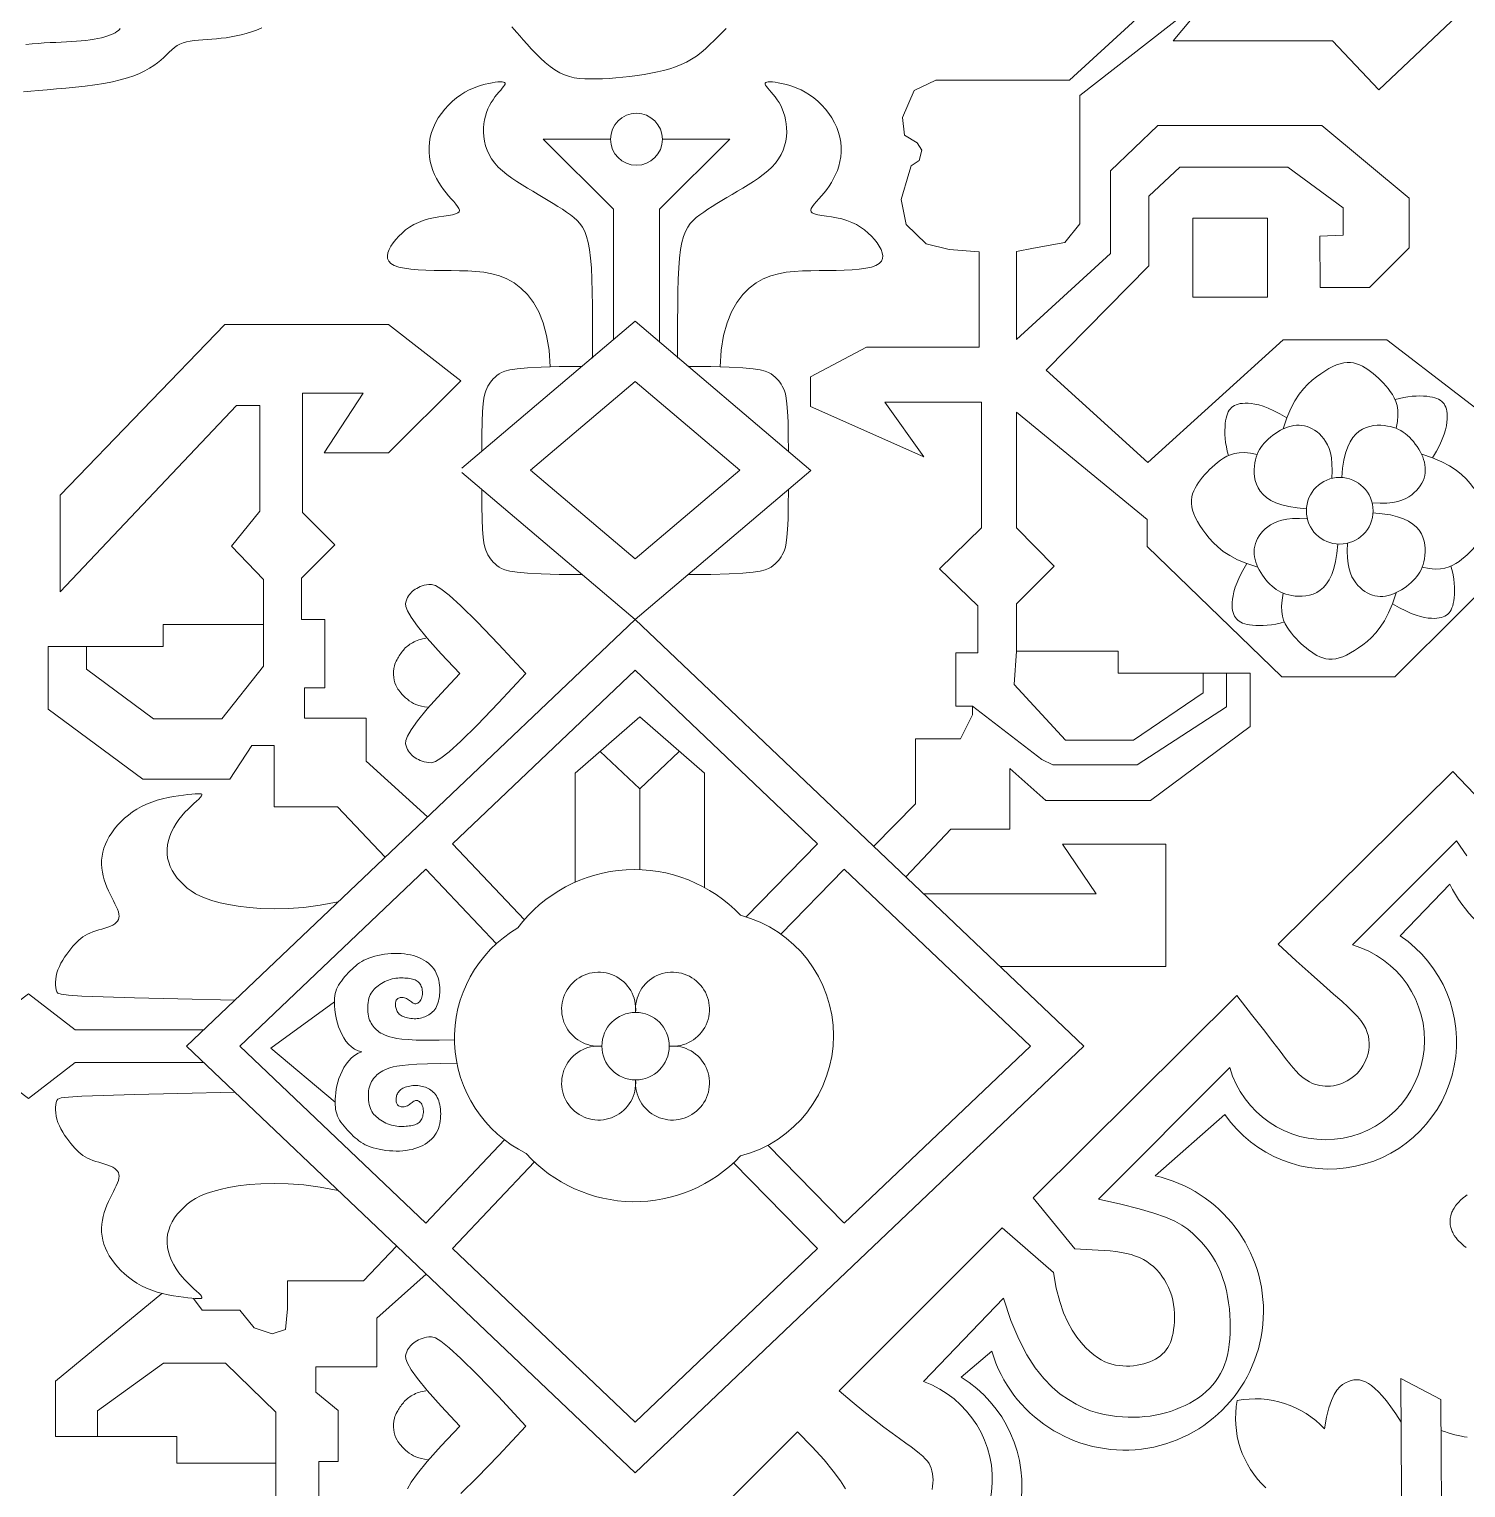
# Model space of a CAD drawing. Header units: inches. Extents: x -813 to 82, y -70 to 268.
# Drawn here: x -42.58 to -20.35, y 134.72 to 157.28 of the extents above; entities that cross this region are included whole.
import ezdxf

# ---------------------------------------------------------------- set-up
doc = ezdxf.new("R2010")
doc.units = ezdxf.units.IN
doc.header["$MEASUREMENT"] = 0
for name, color, linetype, lineweight, true_color in [('Black', 7, 'Continuous', 0, 0x000000), ('Blue', 7, 'Continuous', 0, 0x1081b2), ('Brown', 7, 'Continuous', 0, 0x653e10), ('Grey', 7, 'Continuous', 0, 0x58676a), ('Layak Architect', 1, 'Continuous', 5, 0xff0000), ('Lines', 1, 'Continuous', 5, 0xff0000), ('Pink', 7, 'Continuous', 0, 0xf3b0d0), ('White', 7, 'Continuous', 0, 0xffffff)]:
    doc.layers.add(name, color=color, linetype=linetype, lineweight=lineweight, true_color=true_color)
doc.layers.add('Rugs', color=201, linetype='Continuous')

# ---------------------------------------------------------------- blocks, each defined once
blk = doc.blocks.new('*U12')
at = {"layer": 'Lines'}
blk.add_arc((0, 0), 20.1, 355.08994, 274.91003, dxfattribs=at)
blk = doc.blocks.new('*U13')
at = {"layer": 'Layak Architect', "color": 0, "linetype": 'ByBlock', "lineweight": -2, "transparency": 16777216}
blk.add_blockref('*U12', (6003767755.728016, 3337139149.814238), dxfattribs=at)
for p, rotation in [((6003767795.786691, 3337139149.814237), 270), ((6003767755.728015, 3337139109.755563), 90), ((6003767795.78669, 3337139109.755562), 180)]:
    blk.add_blockref('*U12', p, dxfattribs=dict(at, rotation=rotation))
blk = doc.blocks.new('*U14')
at = {"layer": 'Brown'}
blk.add_lwpolyline([(-20.95, -6.2), (-21.13, -1.91), (-21.04, 1.79), (-20.72, 4.97), (-20.19, 7.7), (-19.48, 10.03), (-18.62, 12.03), (-17.63, 13.77), (-16.56, 15.3), (-15.41, 16.68), (-14.21, 17.92), (-12.95, 19.02), (-11.65, 19.97), (-10.31, 20.79), (-8.94, 21.45), (-7.55, 21.98), (-6.13, 22.35), (-4.7, 22.59), (-3.26, 22.68), (-1.81, 22.64), (-0.36, 22.47), (1.09, 22.18), (2.54, 21.77), (3.99, 21.25), (5.43, 20.63), (6.86, 19.91), (8.27, 19.1), (9.64, 18.21), (10.98, 17.26), (12.26, 16.25), (13.47, 15.19), (14.61, 14.09), (15.66, 12.97), (16.62, 11.83), (17.48, 10.66), (18.24, 9.45), (18.92, 8.17), (19.5, 6.83), (20, 5.39), (20.42, 3.86), (20.75, 2.2), (21, 0.43), (21.13, -1.45), (21.13, -3.39), (20.95, -5.38), (20.56, -7.39), (19.94, -9.38), (19.05, -11.32), (17.87, -13.19), (16.35, -14.96), (14.45, -16.6), (12.14, -18.1), (9.37, -19.43), (6.09, -20.57), (2.27, -21.51), (-2.15, -22.22), (-7.2, -22.68)], dxfattribs=at)
blk = doc.blocks.new('*U15')
at = {"layer": 'Brown', "color": 0, "linetype": 'ByBlock', "lineweight": -2, "transparency": 16777216}
for p, rotation in [((6003768042.470271, 3337139537.250885), 90.00000000000001), ((6003768040.986018, 3337139488.212364), 180), ((6003768090.024539, 3337139486.728111), 270)]:
    blk.add_blockref('*U14', p, dxfattribs=dict(at, rotation=rotation))
blk.add_blockref('*U14', (6003768091.508792, 3337139535.766633), dxfattribs=at)
blk = doc.blocks.new('*U18')
at = {"layer": 'Brown'}
blk.add_lwpolyline([(-17.75, 30.14), (-14.02, 30.84), (-10.75, 31.13), (-7.89, 31.04), (-5.38, 30.65), (-3.16, 29.99), (-1.19, 29.12), (0.6, 28.1), (2.27, 26.97), (3.85, 25.78), (5.36, 24.54), (6.8, 23.26), (8.17, 21.94), (9.48, 20.58), (10.73, 19.19), (11.91, 17.77), (13.03, 16.33), (14.1, 14.87), (15.08, 13.38), (15.96, 11.87), (16.71, 10.31), (17.31, 8.71), (17.74, 7.06), (17.98, 5.35), (17.99, 3.57), (17.77, 1.73), (17.32, -0.18), (16.64, -2.16), (15.74, -4.2), (14.64, -6.31), (13.34, -8.48), (11.85, -10.71), (10.18, -13), (8.32, -15.35), (6.19, -17.73), (3.68, -20.11), (0.7, -22.47), (-2.86, -24.78), (-7.09, -27.01), (-12.1, -29.13), (-17.99, -31.13)], dxfattribs=at)
blk = doc.blocks.new('*U4')
at = {"layer": 'Brown', "color": 0, "linetype": 'ByBlock', "lineweight": -2, "transparency": 16777216}
for p, rotation in [((6003768065.780017, 3337139574.503247), 90.00000000000001), ((6003768003.733656, 3337139511.52211), 180), ((6003768066.714793, 3337139449.475749), 270)]:
    blk.add_blockref('*U18', p, dxfattribs=dict(at, rotation=rotation))
blk.add_blockref('*U18', (6003768128.761154, 3337139512.456886), dxfattribs=at)
blk = doc.blocks.new('*U16')
at = {"layer": 'Brown'}
blk.add_lwpolyline([(-6.22, -16.82), (-8.39, -13.06), (-10.13, -9.69), (-11.48, -6.66), (-12.5, -3.96), (-13.22, -1.55), (-13.71, 0.61), (-14, 2.54), (-14.14, 4.27), (-14.17, 5.84), (-14.11, 7.26), (-13.95, 8.54), (-13.7, 9.69), (-13.36, 10.72), (-12.93, 11.64), (-12.42, 12.47), (-11.82, 13.21), (-11.15, 13.88), (-10.38, 14.47), (-9.51, 15), (-8.51, 15.45), (-7.39, 15.84), (-6.12, 16.17), (-4.69, 16.43), (-3.09, 16.63), (-1.31, 16.76), (0.63, 16.82), (2.71, 16.79), (4.89, 16.66), (7.15, 16.42), (9.47, 16.04), (11.82, 15.53), (14.17, 14.85)], dxfattribs=at)
blk = doc.blocks.new('*U17')
at = {"layer": 'Brown', "color": 0, "linetype": 'ByBlock', "lineweight": -2, "transparency": 16777216}
blk.add_blockref('*U16', (6003768022.052, 3337139557.478281), dxfattribs=at)
for p, rotation in [((6003768111.736188, 3337139556.184903), 270), ((6003768020.758621, 3337139467.794093), 89.99999999999999), ((6003768110.44281, 3337139466.500715), 180)]:
    blk.add_blockref('*U16', p, dxfattribs=dict(at, rotation=rotation))
blk = doc.blocks.new('C3')
at = {"layer": 'Black'}
for points in [[(491.35, 3871.94), (499.65, 3877.63)], [(739.6, 3626.1), (751.66, 3630.17), (761.87, 3634.45), (770.4, 3638.87), (777.46, 3643.39), (783.22, 3647.95), (787.88, 3652.5), (791.63, 3656.98), (794.65, 3661.33), (797.12, 3665.53), (799.11, 3669.55), (800.67, 3673.42), (801.86, 3677.14), (802.73, 3680.73), (803.34, 3684.18), (803.74, 3687.52), (803.99, 3690.76), (804.12, 3693.89), (804.16, 3696.94), (804.08, 3699.91), (803.88, 3702.81), (803.57, 3705.66), (803.14, 3708.47), (802.58, 3711.25), (801.88, 3714), (801.05, 3716.73), (800.09, 3719.44), (799.01, 3722.1), (797.81, 3724.7), (796.5, 3727.21), (795.09, 3729.63), (793.59, 3731.93), (791.99, 3734.09), (790.32, 3736.11), (788.55, 3737.98), (786.7, 3739.7), (784.74, 3741.27), (782.67, 3742.69), (780.48, 3743.97), (778.17, 3745.1), (775.73, 3746.09), (773.16, 3746.94), (770.46, 3747.65), (767.65, 3748.23), (764.72, 3748.67), (761.7, 3748.99), (758.58, 3749.18), (755.39, 3749.25), (752.13, 3749.2), (748.81, 3749.04), (745.45, 3748.75), (742.08, 3748.34), (738.71, 3747.79), (735.37, 3747.1), (732.07, 3746.26), (728.85, 3745.27), (725.72, 3744.11), (722.7, 3742.78), (719.78, 3741.28), (716.98, 3739.62), (714.28, 3737.79), (711.68, 3735.79), (709.18, 3733.63), (706.77, 3731.3), (704.45, 3728.82), (702.21, 3726.12), (700.02, 3722.97), (697.85, 3719.05), (695.65, 3714.08), (693.4, 3707.75), (691.05, 3699.76), (688.56, 3689.82), (685.91, 3677.62)], [(725.7, 3653.19), (734.12, 3654.77), (741.35, 3656.64), (747.5, 3658.74), (752.7, 3661.02), (757.05, 3663.41), (760.69, 3665.85), (763.73, 3668.29), (766.28, 3670.66), (768.45, 3672.93), (770.29, 3675.08), (771.82, 3677.16), (773.07, 3679.16), (774.08, 3681.12), (774.87, 3683.05), (775.47, 3684.98), (775.91, 3686.91), (776.21, 3688.87), (776.4, 3690.84), (776.46, 3692.82), (776.41, 3694.79), (776.26, 3696.73), (776.01, 3698.64), (775.66, 3700.49), (775.22, 3702.29), (774.7, 3704), (774.1, 3705.64), (773.42, 3707.19), (772.66, 3708.66), (771.82, 3710.03), (770.89, 3711.3), (769.89, 3712.46), (768.81, 3713.53), (767.65, 3714.48), (766.4, 3715.33), (765.06, 3716.07), (763.62, 3716.72), (762.07, 3717.28), (760.4, 3717.76), (758.61, 3718.15), (756.68, 3718.47), (754.62, 3718.72), (752.44, 3718.88), (750.17, 3718.94), (747.83, 3718.9), (745.45, 3718.74), (743.05, 3718.45), (740.66, 3718.02), (738.31, 3717.42), (736.01, 3716.67), (733.78, 3715.75), (731.63, 3714.69), (729.57, 3713.49), (727.62, 3712.16), (725.78, 3710.72), (724.07, 3709.18), (722.49, 3707.54), (721.06, 3705.81), (719.78, 3703.98), (718.63, 3702.04), (717.61, 3699.98), (716.72, 3697.76), (715.96, 3695.39), (715.3, 3692.84), (714.76, 3690.1), (714.33, 3687.16), (713.98, 3684.06), (713.71, 3680.85), (713.49, 3677.59), (713.32, 3674.31), (713.18, 3671.06), (713.05, 3667.9), (712.91, 3664.88)], [(233.99, 3454.84), (234.08, 3467.36), (234.33, 3477.17), (234.72, 3484.66), (235.24, 3490.17), (235.85, 3494.1), (236.54, 3496.79), (237.3, 3498.62), (238.09, 3499.97), (238.92, 3501.12), (239.76, 3502.17), (240.65, 3503.11), (241.58, 3503.96), (242.57, 3504.73), (243.61, 3505.44), (244.73, 3506.08), (245.93, 3506.68), (247.26, 3507.24), (248.93, 3507.75), (251.18, 3508.21), (254.29, 3508.61), (258.48, 3508.93), (264.02, 3509.17), (271.16, 3509.33), (280.15, 3509.38)], [(346.95, 3454.84), (346.86, 3467.36), (346.61, 3477.17), (346.22, 3484.66), (345.7, 3490.17), (345.09, 3494.1), (344.39, 3496.79), (343.64, 3498.62), (342.84, 3499.97), (342.02, 3501.12), (341.18, 3502.17), (340.29, 3503.11), (339.36, 3503.96), (338.37, 3504.73), (337.33, 3505.44), (336.21, 3506.08), (335.01, 3506.68), (333.68, 3507.24), (332.01, 3507.75), (329.76, 3508.21), (326.65, 3508.61), (322.46, 3508.93), (316.92, 3509.17), (309.78, 3509.33), (300.79, 3509.38)], [(233.99, 3397.48), (234.08, 3384.96), (234.33, 3375.15), (234.72, 3367.67), (235.24, 3362.15), (235.85, 3358.23), (236.54, 3355.53), (237.3, 3353.7), (238.09, 3352.36), (238.92, 3351.2), (239.76, 3350.16), (240.65, 3349.21), (241.58, 3348.36), (242.57, 3347.59), (243.61, 3346.89), (244.73, 3346.24), (245.93, 3345.64), (247.26, 3345.09), (248.93, 3344.57), (251.18, 3344.11), (254.29, 3343.72), (258.48, 3343.39), (264.02, 3343.15), (271.16, 3343), (280.15, 3342.94)], [(346.95, 3397.48), (346.86, 3384.96), (346.61, 3375.15), (346.22, 3367.67), (345.7, 3362.15), (345.09, 3358.23), (344.39, 3355.53), (343.64, 3353.7), (342.84, 3352.36), (342.02, 3351.2), (341.18, 3350.16), (340.29, 3349.21), (339.36, 3348.36), (338.37, 3347.59), (337.33, 3346.89), (336.21, 3346.24), (335.01, 3345.64), (333.68, 3345.09), (332.01, 3344.57), (329.76, 3344.11), (326.65, 3343.72), (322.46, 3343.39), (316.92, 3343.15), (309.78, 3343), (300.79, 3342.94)]]:
    blk.add_lwpolyline(points, dxfattribs=at)
for centre, radius, start, end in [((599.73, 3800.8), 53.86, 285.8913, 164.15593), ((838.06, 3563.5), 56.57, 289.28753, 160.16934)]:
    blk.add_arc(centre, radius, start, end, dxfattribs=at)
at = {"layer": 'Blue'}
blk.add_line((463.15, 3428.71), (442.9, 3407.25), dxfattribs=at)
blk.add_lwpolyline([(513.86, 3393.67), (454.76, 3393.67), (424.16, 3428.71)], dxfattribs=at)
at = {"layer": 'Brown'}
for points in [[(712.18, 3877.34), (711.14, 3876.08, -0.006385), (710.98, 3875.88), (709.98, 3874.73, -0.014467), (709.59, 3874.3), (708.61, 3873.3, -0.025543), (707.86, 3872.6), (706.89, 3871.79, -0.041072), (705.54, 3870.83), (704.57, 3870.26, -0.060896), (702.33, 3869.28), (701.33, 3868.99, -0.078182), (698.24, 3868.57), (697.2, 3868.59, -0.079892), (694.07, 3869.17), (692.98, 3869.55, -0.06296), (690.73, 3870.69), (689.58, 3871.46, -0.039078), (688.35, 3872.44), (687.14, 3873.56, -0.023897), (686.47, 3874.25), (685.21, 3875.67, -0.015107), (684.82, 3876.13), (683.52, 3877.78, -0.009586)], [(661.08, 3367.06, -0.598581), (538.67, 3362.54, -0.465141), (531.82, 3483.34, -0.773041), (662.44, 3483.34)]]:
    blk.add_lwpolyline(points, format="xyb", dxfattribs=at)
for points in [[(418.43, 3609.35), (447.21, 3646.93), (450.2, 3652.88), (450.2, 3698.69), (418.79, 3747.17), (400.51, 3747.17)], [(400.51, 3734.45), (411.06, 3734.45), (436.78, 3696.62), (436.78, 3659.81), (406.6, 3631.89), (388.56, 3633.1)], [(50.66, 3475.67), (52.75, 3473.47), (54.93, 3471.27), (57.17, 3469.04), (59.4, 3466.76), (61.58, 3464.43), (63.65, 3462.01), (65.57, 3459.48), (67.29, 3456.83), (68.82, 3454.06), (70.18, 3451.15), (71.38, 3448.12), (72.44, 3444.96), (73.38, 3441.67), (74.2, 3438.25), (74.93, 3434.69), (75.58, 3431), (76.15, 3427.22), (76.65, 3423.39), (77.07, 3419.56), (77.41, 3415.77), (77.68, 3412.06), (77.87, 3408.47), (77.99, 3405.06), (78.03, 3401.85), (77.96, 3398.82), (77.74, 3395.94), (77.34, 3393.17), (76.71, 3390.5), (75.82, 3387.87), (74.63, 3385.27), (73.1, 3382.66), (71.21, 3380.02), (69.04, 3377.38), (66.66, 3374.77), (64.15, 3372.23), (61.61, 3369.8), (59.12, 3367.52), (56.76, 3365.43), (54.62, 3363.56), (52.75, 3361.93), (51.14, 3360.5), (49.74, 3359.21)], [(599.49, 3328.13), (599.64, 3319.76), (599.65, 3312.9), (599.53, 3307.35), (599.31, 3302.94), (598.99, 3299.48), (598.61, 3296.78), (598.18, 3294.67), (597.71, 3292.96), (597.24, 3291.48), (596.75, 3290.2), (596.24, 3289.09), (595.71, 3288.11), (595.17, 3287.26), (594.59, 3286.5), (594, 3285.81), (593.37, 3285.17), (592.7, 3284.56), (592, 3283.97), (591.25, 3283.42), (590.45, 3282.92), (589.59, 3282.46), (588.66, 3282.05), (587.67, 3281.71), (586.59, 3281.43), (585.43, 3281.23), (584.21, 3281.1), (582.95, 3281.04), (581.68, 3281.04), (580.41, 3281.11), (579.18, 3281.25), (577.99, 3281.45), (576.89, 3281.71), (575.87, 3282.04), (574.95, 3282.42), (574.1, 3282.86), (573.32, 3283.36), (572.59, 3283.92), (571.91, 3284.53), (571.26, 3285.21), (570.64, 3285.93), (570.03, 3286.72), (569.43, 3287.55), (568.86, 3288.43), (568.32, 3289.35), (567.83, 3290.3), (567.37, 3291.27), (566.98, 3292.27), (566.64, 3293.28), (566.37, 3294.29), (566.16, 3295.32), (566, 3296.33), (565.9, 3297.34), (565.84, 3298.34), (565.82, 3299.32), (565.83, 3300.28), (565.87, 3301.22), (565.94, 3302.12), (566.02, 3302.98), (566.14, 3303.81), (566.28, 3304.6), (566.45, 3305.34), (566.66, 3306.04), (566.9, 3306.7), (567.18, 3307.3), (567.51, 3307.85), (567.87, 3308.35), (568.28, 3308.8), (568.74, 3309.2), (569.24, 3309.56), (569.79, 3309.87), (570.39, 3310.13), (571.05, 3310.35), (571.76, 3310.53), (572.5, 3310.66), (573.28, 3310.74), (574.06, 3310.77), (574.85, 3310.74), (575.61, 3310.64), (576.35, 3310.48), (577.05, 3310.24), (577.69, 3309.94), (578.26, 3309.57), (578.76, 3309.14), (579.17, 3308.68), (579.5, 3308.19), (579.72, 3307.68), (579.84, 3307.16), (579.84, 3306.65), (579.72, 3306.16), (579.49, 3305.68), (579.19, 3305.2), (578.83, 3304.72), (578.44, 3304.24), (578.05, 3303.74), (577.66, 3303.23), (577.32, 3302.69), (577.03, 3302.12), (576.8, 3301.54), (576.63, 3300.94), (576.51, 3300.35), (576.46, 3299.77), (576.46, 3299.21), (576.51, 3298.68), (576.62, 3298.2), (576.79, 3297.77), (577, 3297.39), (577.26, 3297.06), (577.57, 3296.78), (577.92, 3296.55), (578.31, 3296.37), (578.74, 3296.22), (579.21, 3296.12), (579.71, 3296.07), (580.23, 3296.05), (580.78, 3296.07), (581.33, 3296.14), (581.89, 3296.24), (582.45, 3296.39), (583, 3296.58), (583.53, 3296.81), (584.04, 3297.08), (584.52, 3297.4), (584.98, 3297.76), (585.41, 3298.18), (585.81, 3298.64), (586.18, 3299.17), (586.52, 3299.75), (586.83, 3300.4), (587.1, 3301.11), (587.34, 3301.87), (587.54, 3302.68), (587.7, 3303.53), (587.82, 3304.4), (587.9, 3305.28), (587.94, 3306.17), (587.93, 3307.06), (587.87, 3307.93), (587.77, 3308.79), (587.62, 3309.63), (587.43, 3310.45), (587.19, 3311.25), (586.91, 3312.04), (586.58, 3312.81), (586.21, 3313.55), (585.79, 3314.27), (585.32, 3314.97), (584.81, 3315.64), (584.23, 3316.27), (583.6, 3316.87), (582.91, 3317.42), (582.15, 3317.94), (581.31, 3318.4), (580.41, 3318.81), (579.44, 3319.17), (578.4, 3319.47), (577.3, 3319.72), (576.15, 3319.91), (574.95, 3320.04), (573.7, 3320.12), (572.42, 3320.14), (571.1, 3320.1), (569.76, 3319.99), (568.41, 3319.81), (567.07, 3319.56), (565.74, 3319.21), (564.43, 3318.77), (563.17, 3318.23), (561.96, 3317.59), (560.81, 3316.83), (559.73, 3315.97), (558.72, 3315), (557.78, 3313.94), (556.91, 3312.79), (556.12, 3311.55), (555.4, 3310.23), (554.77, 3308.85), (554.21, 3307.39), (553.73, 3305.87), (553.33, 3304.3), (553.02, 3302.67), (552.78, 3300.98), (552.62, 3299.26), (552.54, 3297.49), (552.54, 3295.68), (552.61, 3293.84), (552.76, 3291.99), (552.98, 3290.14), (553.26, 3288.32), (553.61, 3286.54), (554.02, 3284.83), (554.49, 3283.2), (555.01, 3281.68), (555.58, 3280.28), (556.21, 3278.99), (556.88, 3277.78), (557.61, 3276.65), (558.38, 3275.57), (559.22, 3274.54), (560.1, 3273.52), (561.05, 3272.51), (562.04, 3271.49), (563.09, 3270.47), (564.17, 3269.47), (565.28, 3268.5), (566.41, 3267.57), (567.54, 3266.71), (568.68, 3265.92), (569.8, 3265.22), (570.91, 3264.62), (572.01, 3264.13), (573.13, 3263.72), (574.29, 3263.41), (575.49, 3263.18), (576.77, 3263.03), (578.13, 3262.95), (579.6, 3262.94), (581.19, 3263), (582.88, 3263.13), (584.67, 3263.34), (586.52, 3263.64), (588.44, 3264.05), (590.4, 3264.57), (592.39, 3265.22), (594.39, 3266), (596.37, 3266.93), (598.3, 3268.01), (600.13, 3269.24), (601.79, 3270.62), (603.25, 3272.17), (604.45, 3273.88), (605.34, 3275.76), (605.88, 3277.82)], [(612.35, 3329.48), (612.32, 3320.7), (612.41, 3313.52), (612.61, 3307.75), (612.9, 3303.2), (613.26, 3299.65), (613.68, 3296.91), (614.15, 3294.79), (614.64, 3293.08), (615.13, 3291.61), (615.64, 3290.34), (616.17, 3289.23), (616.71, 3288.27), (617.27, 3287.42), (617.85, 3286.67), (618.46, 3285.99), (619.1, 3285.36), (619.77, 3284.76), (620.48, 3284.18), (621.24, 3283.64), (622.05, 3283.15), (622.91, 3282.7), (623.84, 3282.31), (624.85, 3281.98), (625.93, 3281.72), (627.09, 3281.54), (628.31, 3281.42), (629.57, 3281.38), (630.84, 3281.4), (632.11, 3281.49), (633.34, 3281.65), (634.52, 3281.87), (635.63, 3282.15), (636.63, 3282.48), (637.55, 3282.88), (638.39, 3283.33), (639.17, 3283.84), (639.88, 3284.41), (640.56, 3285.04), (641.2, 3285.72), (641.81, 3286.46), (642.41, 3287.25), (642.99, 3288.09), (643.55, 3288.98), (644.08, 3289.9), (644.56, 3290.86), (645, 3291.84), (645.38, 3292.84), (645.7, 3293.86), (645.96, 3294.88), (646.15, 3295.9), (646.29, 3296.92), (646.38, 3297.93), (646.43, 3298.93), (646.43, 3299.92), (646.4, 3300.87), (646.35, 3301.81), (646.27, 3302.7), (646.17, 3303.57), (646.05, 3304.39), (645.9, 3305.18), (645.71, 3305.92), (645.49, 3306.62), (645.24, 3307.27), (644.95, 3307.87), (644.62, 3308.41), (644.25, 3308.91), (643.83, 3309.35), (643.37, 3309.75), (642.86, 3310.1), (642.31, 3310.4), (641.7, 3310.65), (641.04, 3310.86), (640.33, 3311.03), (639.58, 3311.15), (638.81, 3311.22), (638.02, 3311.24), (637.24, 3311.19), (636.47, 3311.09), (635.74, 3310.91), (635.04, 3310.67), (634.41, 3310.35), (633.84, 3309.97), (633.35, 3309.54), (632.94, 3309.07), (632.63, 3308.58), (632.41, 3308.06), (632.3, 3307.55), (632.31, 3307.04), (632.44, 3306.54), (632.67, 3306.06), (632.98, 3305.59), (633.34, 3305.12), (633.74, 3304.64), (634.14, 3304.15), (634.54, 3303.64), (634.89, 3303.11), (635.19, 3302.55), (635.43, 3301.97), (635.6, 3301.37), (635.73, 3300.78), (635.79, 3300.2), (635.8, 3299.64), (635.75, 3299.12), (635.65, 3298.63), (635.49, 3298.2), (635.28, 3297.82), (635.02, 3297.49), (634.72, 3297.2), (634.37, 3296.97), (633.98, 3296.77), (633.56, 3296.62), (633.09, 3296.52), (632.6, 3296.45), (632.07, 3296.43), (631.53, 3296.44), (630.97, 3296.5), (630.41, 3296.6), (629.85, 3296.74), (629.3, 3296.92), (628.76, 3297.14), (628.25, 3297.4), (627.76, 3297.71), (627.3, 3298.07), (626.86, 3298.48), (626.45, 3298.94), (626.07, 3299.46), (625.73, 3300.04), (625.41, 3300.68), (625.13, 3301.39), (624.88, 3302.15), (624.67, 3302.95), (624.49, 3303.8), (624.36, 3304.66), (624.27, 3305.55), (624.22, 3306.44), (624.22, 3307.32), (624.26, 3308.2), (624.35, 3309.05), (624.48, 3309.9), (624.66, 3310.72), (624.89, 3311.53), (625.16, 3312.32), (625.48, 3313.09), (625.84, 3313.84), (626.25, 3314.57), (626.7, 3315.27), (627.21, 3315.95), (627.77, 3316.59), (628.4, 3317.2), (629.08, 3317.76), (629.84, 3318.29), (630.66, 3318.76), (631.56, 3319.18), (632.53, 3319.55), (633.56, 3319.87), (634.65, 3320.14), (635.8, 3320.34), (637, 3320.5), (638.24, 3320.59), (639.53, 3320.63), (640.85, 3320.61), (642.19, 3320.52), (643.54, 3320.36), (644.89, 3320.13), (646.22, 3319.8), (647.53, 3319.38), (648.8, 3318.86), (650.02, 3318.23), (651.18, 3317.49), (652.28, 3316.65), (653.3, 3315.69), (654.26, 3314.65), (655.14, 3313.51), (655.95, 3312.28), (656.69, 3310.98), (657.35, 3309.6), (657.92, 3308.15), (658.42, 3306.64), (658.84, 3305.07), (659.19, 3303.44), (659.45, 3301.77), (659.63, 3300.04), (659.74, 3298.27), (659.77, 3296.47), (659.72, 3294.63), (659.6, 3292.77), (659.41, 3290.92), (659.15, 3289.09), (658.82, 3287.31), (658.44, 3285.59), (658, 3283.96), (657.5, 3282.43), (656.95, 3281.02), (656.34, 3279.72), (655.69, 3278.5), (654.98, 3277.36), (654.22, 3276.28), (653.4, 3275.23), (652.53, 3274.2), (651.6, 3273.17), (650.62, 3272.14), (649.59, 3271.1), (648.52, 3270.09), (647.42, 3269.1), (646.31, 3268.16), (645.19, 3267.28), (644.07, 3266.47), (642.95, 3265.76), (641.85, 3265.14), (640.76, 3264.63), (639.64, 3264.21), (638.49, 3263.88), (637.29, 3263.63), (636.02, 3263.46), (634.65, 3263.37), (633.19, 3263.33), (631.6, 3263.37), (629.9, 3263.47), (628.12, 3263.66), (626.25, 3263.93), (624.33, 3264.31), (622.36, 3264.81), (620.36, 3265.43), (618.36, 3266.18), (616.35, 3267.08), (614.4, 3268.12), (612.53, 3269.33), (610.78, 3270.69), (609.2, 3272.21), (607.83, 3273.9), (606.71, 3275.77), (605.88, 3277.82)], [(50.34, 3223.49), (51.49, 3220.68), (52.48, 3217.89), (53.33, 3215.11), (54.06, 3212.35), (54.68, 3209.6), (55.19, 3206.88), (55.62, 3204.19), (55.96, 3201.54), (56.24, 3198.93), (56.45, 3196.38), (56.63, 3193.88), (56.78, 3191.46), (56.95, 3189.12), (57.16, 3186.88), (57.45, 3184.74), (57.84, 3182.73), (58.36, 3180.85), (59.05, 3179.12), (59.93, 3177.54), (60.97, 3176.07), (62.16, 3174.66), (63.46, 3173.27), (64.85, 3171.85), (66.31, 3170.34), (67.79, 3168.71), (69.29, 3166.91), (70.77, 3164.88), (72.22, 3162.61), (73.63, 3160.07), (74.98, 3157.24), (76.26, 3154.09), (77.45, 3150.59), (78.55, 3146.73), (79.55, 3142.48), (80.42, 3137.84), (81.19, 3132.89), (81.86, 3127.73), (82.44, 3122.46), (82.96, 3117.2), (83.42, 3112.03), (83.83, 3107.08), (84.21, 3102.42), (84.57, 3098.16), (84.92, 3094.27)], [(633.26, 3263.27), (604, 3228.51), (578.8, 3262.91)], [(59.32, 3095.47), (59, 3098.85), (58.72, 3102.19), (58.49, 3105.46), (58.3, 3108.65), (58.14, 3111.74), (58, 3114.72), (57.86, 3117.59), (57.72, 3120.36), (57.56, 3123.02), (57.37, 3125.57), (57.14, 3128), (56.85, 3130.32), (56.5, 3132.52), (56.09, 3134.59), (55.63, 3136.53), (55.12, 3138.33), (54.59, 3139.98), (54.03, 3141.47), (53.46, 3142.8), (52.89, 3143.94), (52.31, 3144.9), (51.74, 3145.67), (51.17, 3146.26), (50.6, 3146.66)]]:
    blk.add_lwpolyline(points, dxfattribs=at)
blk.add_circle((312.34, 3808.63), 18.1, dxfattribs=at)
blk.add_arc((608.14, 3425.83), 79.1, 312.01571, 46.64342, dxfattribs=at)
at = {"layer": 'Grey'}
for points in [[(470.1, 3885.63), (453.72, 3870.03), (547.58, 3775.28), (556.52, 3784.96), (563.86, 3793.08), (569.83, 3799.79), (574.65, 3805.27), (578.52, 3809.69), (581.67, 3813.22), (584.32, 3816.02), (586.68, 3818.27), (588.94, 3820.1), (591.13, 3821.59), (593.27, 3822.74), (595.35, 3823.59), (597.38, 3824.18), (599.36, 3824.52), (601.3, 3824.65), (603.19, 3824.6), (605.05, 3824.38), (606.86, 3824.02), (608.62, 3823.52), (610.32, 3822.89), (611.95, 3822.13), (613.5, 3821.26), (614.97, 3820.28), (616.34, 3819.21), (617.62, 3818.04), (618.8, 3816.78), (619.87, 3815.46), (620.84, 3814.08), (621.69, 3812.66), (622.44, 3811.19), (623.08, 3809.7), (623.6, 3808.2), (624, 3806.7), (624.3, 3805.19), (624.48, 3803.69), (624.55, 3802.19), (624.52, 3800.71), (624.39, 3799.24), (624.15, 3797.79), (623.82, 3796.35), (623.39, 3794.94), (622.85, 3793.55), (622.19, 3792.16), (621.38, 3790.77), (620.42, 3789.36), (619.29, 3787.94), (617.97, 3786.48), (616.45, 3784.99), (614.67, 3783.42), (612.43, 3781.58), (609.48, 3779.26), (605.57, 3776.24), (600.45, 3772.3), (593.87, 3767.22), (585.59, 3760.78), (575.36, 3752.76), (685.23, 3642.17), (712.91, 3664.88)], [(547.91, 3815.51), (491.35, 3871.94)], [(810.44, 3800.43), (804.21, 3801.53), (799.15, 3802.77), (795.11, 3804.12), (791.95, 3805.57), (789.55, 3807.09), (787.76, 3808.65), (786.45, 3810.22), (785.48, 3811.79), (784.75, 3813.33), (784.23, 3814.85), (783.92, 3816.36), (783.85, 3817.87), (784, 3819.4), (784.39, 3820.97), (785.03, 3822.57), (785.92, 3824.22), (787.07, 3825.95), (788.53, 3827.76), (790.35, 3829.69), (792.6, 3831.76), (795.31, 3834), (798.55, 3836.42), (802.38, 3839.06), (806.83, 3841.93)], [(685.91, 3677.62), (614.47, 3749)], [(789.94, 3536.86), (701.5, 3625.48), (725.7, 3653.19)], [(784.85, 3582.68), (739.6, 3626.1)], [(911.21, 3415.38), (812.07, 3514.26), (820.25, 3522.35), (827.34, 3528.77), (833.46, 3533.76), (838.69, 3537.57), (843.14, 3540.42)], [(843.38, 3587.43), (841.68, 3587.68), (839.96, 3587.83), (838.25, 3587.87), (836.57, 3587.8), (834.94, 3587.62), (833.38, 3587.32), (831.92, 3586.91), (830.56, 3586.38), (829.27, 3585.7), (827.99, 3584.81), (826.7, 3583.68), (825.33, 3582.28), (823.84, 3580.55), (822.19, 3578.47), (820.32, 3575.98), (818.2, 3573.05), (815.74, 3569.64), (812.88, 3565.7), (809.54, 3561.21), (805.65, 3556.12), (801.13, 3550.39), (795.92, 3543.98), (789.94, 3536.86)], [(220.63, 3439.36), (220.63, 3439.36), (148.62, 3439.36), (110.76, 3477.61), (110.73, 3440.99)], [(463.15, 3428.71), (507.08, 3428.71)], [(219.33, 3414.46), (148.62, 3414.46), (110.76, 3376.2), (110.73, 3412.82)]]:
    blk.add_lwpolyline(points, dxfattribs=at)
for centre, start, end in [((845.58, 3762.96), 133.16541, 191.19435), ((804.79, 3803.45), 259.22834, 317.25734)]:
    blk.add_arc(centre, 51.37, start, end, dxfattribs=at)
at = {"layer": 'Layak Architect'}
for points in [[(814.95, 3877.72), (814.81, 3876.25), (814.55, 3874.66), (814.18, 3872.97), (813.72, 3871.19), (813.19, 3869.33), (812.61, 3867.42), (811.99, 3865.47), (811.35, 3863.49)], [(29.18, 3741.64), (86.99, 3667.56), (156.66, 3667.56), (166.74, 3659.34), (169.89, 3642.34), (171.61, 3633.1), (219.39, 3633.1), (172.72, 3684.18), (127.95, 3684.18), (103.3, 3709.87), (103.3, 3799.01), (142.76, 3846.35), (169.7, 3846.35), (191.09, 3824.78), (191.09, 3798.06), (163.36, 3797.87), (162.77, 3810.53), (147.91, 3810.53), (125.89, 3780.53), (125.89, 3721.91), (141.68, 3705.09), (179.46, 3705.09), (235.97, 3649.26), (286.13, 3704.46), (219.65, 3777.95), (219.65, 3834.17), (278.22, 3910.61)], [(330.81, 3910.61), (402.52, 3838.63), (402.52, 3777.17), (331.74, 3704.08), (317.15, 3704.08), (258.88, 3633.1), (321.63, 3633.1), (342.47, 3653.59), (362.91, 3633.1), (388.56, 3633.1), (388.56, 3688.35), (400.51, 3688.35), (400.51, 3759.97), (429.42, 3759.97), (469.47, 3705.89), (469.47, 3649.02), (452.09, 3629.56), (485.15, 3629.56), (485.15, 3597.54), (510.91, 3573.05)], [(0, 3824.45), (40.75, 3875.56), (83.96, 3829.91), (57.3, 3804.69), (57.3, 3718.26), (26.85, 3743.57), (0, 3696.93)], [(543.07, 3841.51), (514.97, 3868.43)], [(673.16, 3708.43), (639.98, 3746.24)], [(494.41, 3555.69), (471.36, 3578.34), (436.11, 3578.34), (436.11, 3602.72), (423.12, 3609.35), (418.43, 3609.35), (418.43, 3600.19), (389.35, 3600.19), (389.35, 3612.28), (363.99, 3612.28), (343.88, 3591.41), (321.64, 3614.23), (253.31, 3614.23), (253.31, 3561.74), (283, 3582.97), (255.81, 3521.45), (239.56, 3521.45), (223.62, 3551.74), (223.62, 3612.95), (171.77, 3612.95), (170.6, 3596.7), (167.47, 3584.2), (156.91, 3573.26), (143.42, 3570.52), (129.34, 3574.82), (125.21, 3576.08), (122.32, 3580.43), (116.57, 3581.86), (112.71, 3579.18), (108.59, 3572.31), (98.97, 3571.33), (84.25, 3577.61), (78.72, 3589.4), (78.72, 3661.97), (17.97, 3728.15)], [(559.62, 3624.29), (559.62, 3714.19), (493.16, 3714.19), (493.16, 3658.07), (520.16, 3676.5), (520.16, 3582.78)], [(602.83, 3669.73), (371.25, 3426.16)], [(602.83, 3669.73), (834.42, 3426.16)], [(602.83, 3640.71), (506.77, 3539.67)], [(602.83, 3640.71), (698.9, 3539.67)], [(782.43, 3603.08), (768.44, 3619.74)], [(234.2, 3472.27), (225.15, 3472.88), (217.19, 3474.17), (210.27, 3476.06), (204.31, 3478.48), (199.24, 3481.34), (195, 3484.58), (191.52, 3488.11), (188.72, 3491.85), (186.54, 3495.75), (184.91, 3499.78), (183.73, 3503.93), (182.94, 3508.19), (182.45, 3512.54), (182.19, 3516.98), (182.07, 3521.49), (182.03, 3526.07), (181.99, 3530.68), (181.91, 3535.26), (181.77, 3539.72), (181.55, 3543.95), (181.2, 3547.87), (180.72, 3551.39), (180.07, 3554.42), (179.23, 3556.87), (178.18, 3558.66), (176.94, 3559.85), (175.52, 3560.48), (173.98, 3560.62), (172.32, 3560.32), (170.58, 3559.66), (168.79, 3558.69), (166.96, 3557.47), (165.14, 3556.05), (163.35, 3554.45), (161.61, 3552.67), (159.96, 3550.71), (158.42, 3548.57), (157.03, 3546.27), (155.81, 3543.79), (154.78, 3541.16), (153.98, 3538.37), (153.35, 3535.52), (152.86, 3532.7), (152.45, 3530.01), (152.08, 3527.53), (151.7, 3525.36), (151.26, 3523.61), (150.72, 3522.36), (150.04, 3521.68), (149.21, 3521.53), (148.24, 3521.82), (147.14, 3522.49), (145.9, 3523.45), (144.55, 3524.64), (143.08, 3525.97), (141.51, 3527.37), (139.82, 3528.78), (138.04, 3530.16), (136.16, 3531.49), (134.17, 3532.76), (132.09, 3533.94), (129.91, 3535), (127.64, 3535.94), (125.27, 3536.72), (122.81, 3537.33), (120.27, 3537.75), (117.67, 3537.97), (115.02, 3537.98), (112.35, 3537.77), (109.67, 3537.32), (107, 3536.63), (104.35, 3535.67), (101.74, 3534.45), (99.19, 3532.98), (96.74, 3531.31), (94.4, 3529.45), (92.19, 3527.44), (90.14, 3525.32), (88.28, 3523.11), (86.63, 3520.83), (85.2, 3518.54), (83.99, 3516.23), (82.97, 3513.95), (82.12, 3511.72), (81.43, 3509.56), (80.87, 3507.5), (80.43, 3505.55), (80.08, 3503.76), (79.82, 3502.13), (79.64, 3500.68), (79.55, 3499.44), (79.56, 3498.41), (79.68, 3497.61), (79.91, 3497.05), (80.27, 3496.76), (80.75, 3496.74), (81.38, 3497.01), (82.13, 3497.52), (83.02, 3498.23), (84.04, 3499.1), (85.17, 3500.08), (86.42, 3501.14), (87.78, 3502.22), (89.25, 3503.28), (90.83, 3504.28), (92.5, 3505.21), (94.28, 3506.05), (96.15, 3506.79), (98.12, 3507.4), (100.18, 3507.89), (102.34, 3508.24), (104.59, 3508.43), (106.92, 3508.45), (109.32, 3508.28), (111.76, 3507.91), (114.21, 3507.32), (116.66, 3506.48), (119.07, 3505.39), (121.42, 3504.03), (123.69, 3502.37), (125.86, 3500.42), (127.93, 3498.2), (129.92, 3495.76), (131.83, 3493.14), (133.68, 3490.38), (135.47, 3487.53), (137.22, 3484.63), (138.93, 3481.72), (140.62, 3478.84), (142.29, 3476.02), (143.94, 3473.27), (145.56, 3470.61), (147.15, 3468.07), (148.72, 3465.65), (150.26, 3463.39), (151.77, 3461.29), (153.26, 3459.37), (154.82, 3457.64), (156.53, 3456.09), (158.48, 3454.71), (160.78, 3453.5), (163.51, 3452.47), (166.76, 3451.59), (170.63, 3450.88), (175.2, 3450.33), (180.5, 3449.91), (186.58, 3449.61), (193.45, 3449.41), (201.15, 3449.29), (209.71, 3449.23), (219.16, 3449.2), (229.53, 3449.2)], [(506.97, 3539.48), (541.99, 3505.25)], [(698.69, 3539.48), (656.57, 3498.3)], [(492.99, 3525.18), (398.84, 3426.16)], [(492.99, 3525.18), (532.69, 3486.37)], [(712.68, 3525.18), (666.1, 3479.64)], [(712.68, 3525.18), (806.83, 3426.16)], [(289.12, 3332.05), (209.41, 3426.16), (290.47, 3521.52)], [(290.47, 3521.52), (371.25, 3426.16), (291.53, 3332.05)], [(602.83, 3182.59), (371.25, 3426.16)], [(493.01, 3327.13), (398.84, 3426.16)], [(602.83, 3182.59), (834.42, 3426.16)], [(712.66, 3327.13), (806.83, 3426.16)], [(234.2, 3380.06), (225.15, 3379.45), (217.19, 3378.16), (210.27, 3376.26), (204.31, 3373.85), (199.24, 3370.98), (195, 3367.75), (191.52, 3364.22), (188.72, 3360.47), (186.54, 3356.57), (184.91, 3352.54), (183.73, 3348.39), (182.94, 3344.14), (182.45, 3339.79), (182.19, 3335.35), (182.07, 3330.83), (182.03, 3326.26), (181.99, 3321.64), (181.91, 3317.06), (181.77, 3312.61), (181.55, 3308.37), (181.2, 3304.45), (180.72, 3300.93), (180.07, 3297.9), (179.23, 3295.46), (178.18, 3293.66), (176.94, 3292.48), (175.52, 3291.85), (173.98, 3291.71), (172.32, 3292), (170.58, 3292.66), (168.79, 3293.63), (166.96, 3294.85), (165.14, 3296.27), (163.35, 3297.87), (161.61, 3299.65), (159.96, 3301.61), (158.42, 3303.75), (157.03, 3306.05), (155.81, 3308.53), (154.78, 3311.17), (153.98, 3313.95), (153.35, 3316.8), (152.86, 3319.62), (152.45, 3322.32), (152.08, 3324.79), (151.7, 3326.96), (151.26, 3328.71), (150.72, 3329.96), (150.04, 3330.64), (149.21, 3330.8), (148.24, 3330.5), (147.14, 3329.84), (145.9, 3328.87), (144.55, 3327.69), (143.08, 3326.36), (141.51, 3324.95), (139.82, 3323.55), (138.04, 3322.16), (136.16, 3320.83), (134.17, 3319.56), (132.09, 3318.38), (129.91, 3317.32), (127.64, 3316.38), (125.27, 3315.6), (122.81, 3314.99), (120.27, 3314.57), (117.67, 3314.35), (115.02, 3314.34), (112.35, 3314.55), (109.67, 3315), (107, 3315.7), (104.35, 3316.65), (101.74, 3317.87), (99.19, 3319.34), (96.74, 3321.02), (94.4, 3322.87), (92.19, 3324.88), (90.14, 3327), (88.28, 3329.22), (86.63, 3331.49), (85.2, 3333.79), (83.99, 3336.09), (82.97, 3338.37), (82.12, 3340.6), (81.43, 3342.76), (80.87, 3344.83), (80.43, 3346.77), (80.08, 3348.57), (79.82, 3350.2), (79.64, 3351.64), (79.55, 3352.89), (79.56, 3353.92), (79.68, 3354.72), (79.91, 3355.27), (80.27, 3355.56), (80.75, 3355.58), (81.38, 3355.32), (82.13, 3354.81), (83.02, 3354.09), (84.04, 3353.22), (85.17, 3352.24), (86.42, 3351.19), (87.78, 3350.11), (89.25, 3349.04), (90.83, 3348.04), (92.5, 3347.11), (94.28, 3346.27), (96.15, 3345.54), (98.12, 3344.92), (100.18, 3344.43), (102.34, 3344.08), (104.59, 3343.89), (106.92, 3343.87), (109.32, 3344.04), (111.76, 3344.41), (114.21, 3345.01), (116.66, 3345.84), (119.07, 3346.93), (121.42, 3348.29), (123.69, 3349.95), (125.86, 3351.9), (127.93, 3354.12), (129.92, 3356.57), (131.83, 3359.19), (133.68, 3361.94), (135.47, 3364.8), (137.22, 3367.7), (138.93, 3370.61), (140.62, 3373.48), (142.29, 3376.3), (143.94, 3379.05), (145.56, 3381.71), (147.15, 3384.25), (148.72, 3386.67), (150.26, 3388.94), (151.77, 3391.03), (153.26, 3392.95), (154.82, 3394.68), (156.53, 3396.24), (158.48, 3397.61), (160.78, 3398.82), (163.51, 3399.86), (166.76, 3400.73), (170.63, 3401.44), (175.2, 3402), (180.5, 3402.41), (186.58, 3402.71), (193.45, 3402.91), (201.15, 3403.04), (209.71, 3403.1), (219.16, 3403.12), (229.53, 3403.12)], [(400.64, 3366.8), (384.67, 3351.94), (372.64, 3340.36), (363.99, 3331.61), (358.18, 3325.23), (354.66, 3320.76), (352.87, 3317.74), (352.27, 3315.73), (352.29, 3314.27), (352.5, 3312.97), (352.77, 3311.75), (353.11, 3310.62), (353.5, 3309.57), (353.94, 3308.6), (354.42, 3307.7), (354.93, 3306.87), (355.45, 3306.1), (356, 3305.4), (356.56, 3304.76), (357.17, 3304.17), (357.84, 3303.63), (358.57, 3303.14), (359.39, 3302.69), (360.32, 3302.27), (361.35, 3301.89), (362.57, 3301.59), (364.22, 3301.69), (366.62, 3302.55), (370.08, 3304.53), (374.9, 3308), (381.4, 3313.32), (389.88, 3320.86), (400.64, 3330.97)], [(400.64, 3366.8), (416.62, 3351.94), (428.65, 3340.36), (437.3, 3331.61), (443.11, 3325.23), (446.63, 3320.76), (448.42, 3317.74), (449.02, 3315.73), (448.99, 3314.27), (448.79, 3312.97), (448.52, 3311.75), (448.18, 3310.62), (447.79, 3309.57), (447.35, 3308.6), (446.87, 3307.7), (446.36, 3306.87), (445.83, 3306.1), (445.29, 3305.4), (444.72, 3304.76), (444.11, 3304.17), (443.45, 3303.63), (442.71, 3303.14), (441.89, 3302.69), (440.97, 3302.27), (439.94, 3301.89), (438.72, 3301.59), (437.07, 3301.69), (434.67, 3302.55), (431.21, 3304.53), (426.39, 3308), (419.89, 3313.32), (411.41, 3320.86), (400.64, 3330.97)], [(493.01, 3327.13), (534.27, 3366.1)], [(712.66, 3327.13), (665.65, 3371.52)], [(808.97, 3366.8), (792.99, 3351.94), (780.96, 3340.36), (772.31, 3331.61), (766.5, 3325.23), (762.98, 3320.76), (761.19, 3317.74), (760.59, 3315.73), (760.62, 3314.27), (760.82, 3312.97), (761.09, 3311.75), (761.43, 3310.62), (761.83, 3309.57), (762.27, 3308.6), (762.75, 3307.7), (763.25, 3306.87), (763.78, 3306.1), (764.32, 3305.4), (764.89, 3304.76), (765.5, 3304.17), (766.16, 3303.63), (766.9, 3303.14), (767.72, 3302.69), (768.64, 3302.27), (769.68, 3301.89), (770.89, 3301.59), (772.55, 3301.69), (774.95, 3302.55), (778.41, 3304.53), (783.23, 3308), (789.72, 3313.32), (798.2, 3320.86), (808.97, 3330.97)], [(808.97, 3366.8), (824.94, 3351.94), (836.98, 3340.36), (845.62, 3331.61)], [(842.99, 3302.55), (839.53, 3304.53), (834.71, 3308), (828.21, 3313.32), (819.74, 3320.86), (808.97, 3330.97)], [(506.74, 3312.59), (547.26, 3350.85)], [(698.93, 3312.59), (653.75, 3355.25)], [(478.41, 3313.45), (448.12, 3280.11), (424.9, 3280.11), (424.9, 3246.68), (408.36, 3246.68), (408.36, 3257.69), (371.37, 3257.69), (371.37, 3245.1), (348.92, 3245.1), (330.82, 3263.2), (313.31, 3245.68), (248.55, 3245.68), (248.55, 3278.54), (280.83, 3257.3), (280.83, 3292.3), (241.86, 3331.64), (211.16, 3292.3), (211.16, 3203.41), (303.89, 3114.09), (356.36, 3114.09), (255.19, 3209.81), (255.19, 3222.45), (312.49, 3222.45), (331.46, 3207.05), (349.63, 3224.43), (374.13, 3224.43), (374.13, 3169.94), (385.99, 3169.94), (385.99, 3107.55), (419.97, 3107.55), (457.91, 3158.88), (457.91, 3206.26), (439.73, 3218.11), (439.73, 3230.22), (472.99, 3230.22), (472.99, 3264.56), (500.25, 3290.48)], [(602.83, 3211.62), (506.79, 3312.63)], [(602.83, 3211.62), (698.88, 3312.63)], [(726.53, 3312.69), (750.49, 3285.96), (776.93, 3285.96), (776.93, 3252.95), (790.53, 3252.95), (800.63, 3264.99), (828.22, 3264.99), (828.22, 3254.5), (848.82, 3254.5)], [(850.33, 3231.21), (829.17, 3231.21), (829.17, 3177.44), (814.62, 3177.44), (814.62, 3111.61), (784.61, 3111.61), (737.12, 3169.23)], [(739.79, 3186.41), (746.18, 3191.12), (746.18, 3211.59), (755.69, 3219.39), (758.86, 3229.14), (756.58, 3236.35), (745.43, 3237.57), (730.18, 3237.57), (730.18, 3278.76), (711.32, 3296.69)], [(524.55, 3264.96), (526.34, 3255.3), (527.52, 3246.29), (528.18, 3237.91), (528.37, 3230.17), (528.18, 3223.07), (527.68, 3216.6), (526.95, 3210.76), (526.06, 3205.55), (525.06, 3200.95), (523.97, 3196.92), (522.79, 3193.4), (521.51, 3190.31), (520.13, 3187.61), (518.65, 3185.21), (517.05, 3183.08), (515.35, 3181.13), (513.53, 3179.33), (511.6, 3177.68), (509.58, 3176.21), (507.48, 3174.92), (505.3, 3173.85), (503.05, 3173.01), (500.75, 3172.43), (498.4, 3172.12), (496.02, 3172.09), (493.62, 3172.35), (491.22, 3172.86), (488.84, 3173.6), (486.49, 3174.56), (484.21, 3175.71), (481.99, 3177.04), (479.87, 3178.52), (477.85, 3180.12), (475.96, 3181.8), (474.2, 3183.5), (472.59, 3185.16), (471.13, 3186.71), (469.84, 3188.11), (468.73, 3189.3), (467.81, 3190.21), (467.09, 3190.8), (466.56, 3191.06), (466.19, 3190.98), (465.97, 3190.57), (465.87, 3189.82), (465.87, 3188.73), (465.96, 3187.29), (466.12, 3185.51), (466.32, 3183.39), (466.59, 3180.99), (466.93, 3178.36), (467.37, 3175.55), (467.92, 3172.63), (468.59, 3169.66), (469.4, 3166.69), (470.36, 3163.78), (471.5, 3160.99), (472.79, 3158.32), (474.22, 3155.77), (475.78, 3153.37), (477.45, 3151.1), (479.22, 3148.98), (481.08, 3147.01), (483, 3145.2), (484.98, 3143.54), (487, 3142.05), (489.07, 3140.73), (491.17, 3139.58), (493.29, 3138.62), (495.44, 3137.83), (497.6, 3137.23), (499.76, 3136.83), (501.93, 3136.61), (504.08, 3136.58), (506.23, 3136.72), (508.36, 3137.01), (510.46, 3137.44), (512.53, 3137.99), (514.56, 3138.66), (516.55, 3139.43), (518.49, 3140.27), (520.37, 3141.16), (522.18, 3142.07), (523.91, 3142.96), (525.56, 3143.8), (527.11, 3144.56), (528.57, 3145.19), (529.91, 3145.67), (531.14, 3145.97), (532.26, 3146.08), (533.27, 3146), (534.19, 3145.72), (535.03, 3145.25), (535.79, 3144.57), (536.48, 3143.7), (537.12, 3142.63), (537.7, 3141.36), (538.25, 3139.92), (538.77, 3138.37), (539.28, 3136.73), (539.79, 3135.07), (540.31, 3133.41), (540.86, 3131.8), (541.45, 3130.28), (542.09, 3128.89), (542.79, 3127.62), (543.55, 3126.43), (544.39, 3125.31), (545.32, 3124.23), (546.33, 3123.17), (547.45, 3122.12), (548.66, 3121.03), (549.99, 3119.91), (551.42, 3118.77), (552.94, 3117.63), (554.53, 3116.52), (556.18, 3115.46), (557.88, 3114.5), (559.62, 3113.64), (561.37, 3112.91), (563.14, 3112.34), (564.88, 3111.93), (566.57, 3111.66), (568.19, 3111.53), (569.7, 3111.53), (571.07, 3111.66), (572.27, 3111.9), (573.28, 3112.24), (574.07, 3112.86), (574.7, 3114.64), (575.21, 3118.63), (575.65, 3125.9), (576.09, 3137.49), (576.57, 3154.48), (577.14, 3177.91), (577.87, 3208.84)], [(681.12, 3264.96), (679.33, 3255.3), (678.14, 3246.29), (677.49, 3237.91), (677.3, 3230.17), (677.49, 3223.07), (677.98, 3216.6), (678.72, 3210.76), (679.61, 3205.55), (680.61, 3200.95), (681.69, 3196.92), (682.88, 3193.4), (684.15, 3190.31), (685.53, 3187.61), (687.02, 3185.21), (688.61, 3183.08), (690.32, 3181.13), (692.14, 3179.33), (694.06, 3177.68), (696.08, 3176.21), (698.19, 3174.92), (700.37, 3173.85), (702.62, 3173.01), (704.92, 3172.43), (707.27, 3172.12), (709.65, 3172.09), (712.05, 3172.35), (714.45, 3172.86), (716.83, 3173.6), (719.17, 3174.56), (721.46, 3175.71), (723.68, 3177.04), (725.8, 3178.52), (727.81, 3180.12), (729.71, 3181.8), (731.47, 3183.5), (733.08, 3185.16), (734.54, 3186.71), (735.83, 3188.11), (736.94, 3189.3), (737.86, 3190.21), (738.57, 3190.8), (739.11, 3191.06), (739.48, 3190.98), (739.7, 3190.57), (739.8, 3189.82), (739.8, 3188.73), (739.71, 3187.29), (739.55, 3185.51), (739.35, 3183.39), (739.08, 3180.99), (738.73, 3178.36), (738.3, 3175.55), (737.75, 3172.63), (737.08, 3169.66), (736.27, 3166.69), (735.31, 3163.78), (734.17, 3160.99), (732.88, 3158.32), (731.45, 3155.77), (729.89, 3153.37), (728.21, 3151.1), (726.44, 3148.98), (724.59, 3147.01), (722.67, 3145.2), (720.69, 3143.54), (718.66, 3142.05), (716.6, 3140.73), (714.5, 3139.58), (712.38, 3138.62), (710.23, 3137.83), (708.07, 3137.23), (705.91, 3136.83), (703.74, 3136.61), (701.58, 3136.58), (699.44, 3136.72), (697.31, 3137.01), (695.21, 3137.44), (693.14, 3137.99), (691.11, 3138.66), (689.12, 3139.43), (687.18, 3140.27), (685.3, 3141.16), (683.49, 3142.07), (681.76, 3142.96), (680.11, 3143.8), (678.55, 3144.56), (677.1, 3145.19), (675.76, 3145.67), (674.53, 3145.97), (673.41, 3146.08), (672.4, 3146), (671.48, 3145.72), (670.64, 3145.25), (669.88, 3144.57), (669.19, 3143.7), (668.55, 3142.63), (667.97, 3141.36), (667.42, 3139.92), (666.9, 3138.37), (666.39, 3136.73), (665.88, 3135.07), (665.36, 3133.41), (664.81, 3131.8), (664.22, 3130.28), (663.58, 3128.89), (662.88, 3127.62), (662.12, 3126.43), (661.27, 3125.31), (660.35, 3124.23), (659.34, 3123.17), (658.22, 3122.12), (657, 3121.03), (655.68, 3119.91), (654.25, 3118.77), (652.73, 3117.63), (651.14, 3116.52), (649.49, 3115.46), (647.79, 3114.5), (646.05, 3113.64), (644.29, 3112.91), (642.53, 3112.34), (640.79, 3111.93), (639.09, 3111.66), (637.48, 3111.53), (635.97, 3111.53), (634.6, 3111.66), (633.4, 3111.9), (632.39, 3112.24), (631.59, 3112.86), (630.97, 3114.64), (630.46, 3118.63), (630.02, 3125.9), (629.58, 3137.49), (629.1, 3154.48), (628.52, 3177.91), (627.8, 3208.84)], [(829.17, 3231.21), (801.51, 3231.21), (774.85, 3203.75), (774.85, 3170.27), (800.77, 3134.34), (814.62, 3134.34)], [(374.13, 3224.43), (396.71, 3224.43), (425.26, 3201.87), (425.26, 3164.67), (398.2, 3128.46), (385.99, 3128.46)], [(593.92, 3191.97), (593.92, 3122.2), (574.44, 3096.98), (602.83, 3059.19)], [(611.75, 3191.97), (611.75, 3122.2), (631.23, 3096.98), (602.84, 3059.19)]]:
    blk.add_lwpolyline(points, dxfattribs=at)
blk.add_lwpolyline([(196.36, 3769.35), (153.63, 3769.35), (153.63, 3728.91), (196.36, 3728.91)], close=True, dxfattribs=at)
for points in [[(418.86, 3313.5, -0.070059), (417.37, 3307.14, -0.085662), (414.61, 3302.55, -0.033825), (411.05, 3298.95, -0.051864), (408.36, 3297.03, -0.099139), (402.79, 3295.19, -0.091233), (396.43, 3295.57, -0.068696), (393.04, 3296.93, -0.040897), (387.99, 3300.37, -0.100448), (383.92, 3305.3, -0.083415), (381.48, 3312.59)], [(827.18, 3313.5, -0.070059), (825.69, 3307.14, -0.085662), (822.93, 3302.55, -0.033825), (819.38, 3298.95, -0.051864), (816.69, 3297.03, -0.099139), (811.11, 3295.19, -0.091233), (804.75, 3295.57, -0.068696), (801.36, 3296.93, -0.040897), (796.32, 3300.37, -0.100448), (792.25, 3305.3, -0.083415), (789.81, 3312.59)]]:
    blk.add_lwpolyline(points, format="xyb", dxfattribs=at)
blk.add_circle((110.72, 3426.91), 14.09, dxfattribs=at)
for centre, radius, start, end in [((479.93, 3938.84), 78.65, 296.45982, 153.41826), ((600.42, 3802.92), 69.13, 304.91209, 146.06583), ((746.69, 3691.89), 75.36, 286.77604, 167.32722), ((841.7, 3566.58), 69.6, 303.97956, 148.37897)]:
    blk.add_arc(centre, radius, start, end, dxfattribs=at)
at = {"layer": 'Pink'}
blk.add_line((463.15, 3428.71), (442.9, 3450.17), dxfattribs=at)
blk.add_lwpolyline([(516.71, 3463.75), (454.76, 3463.75), (424.16, 3428.71)], dxfattribs=at)
at = {"layer": 'White'}
for points in [[(882.93, 3864), (794.6, 3863.57), (783.24, 3841.86), (877.06, 3842.35), (888.44, 3851.39)], [(290.33, 3369.31), (242.17, 3426.16), (290.33, 3483.01)], [(290.33, 3483.01), (338.48, 3426.16), (290.33, 3369.31)]]:
    blk.add_lwpolyline(points, dxfattribs=at)
blk.add_circle((602.83, 3426.42), 18.31, dxfattribs=at)
at = {"layer": 'Brown', "xscale": -1}
for name in ['*U4', '*U17', '*U15']:
    blk.add_blockref(name, (6003768378.59, -3337135703.36), dxfattribs=at)
at = {"layer": 'Layak Architect', "xscale": -1}
blk.add_blockref('*U13', (6003768378.59, -3337135703.36), dxfattribs=at)

msp = doc.modelspace()

# ---------------------------------------------------------------- block references
at = {"layer": 'Rugs', "xscale": 0.0285, "yscale": 0.0285, "zscale": 0.0285, "rotation": 270}
msp.add_blockref('C3', (-130.84923, 158.73611), dxfattribs=at)

doc.saveas('drawing.dxf')
